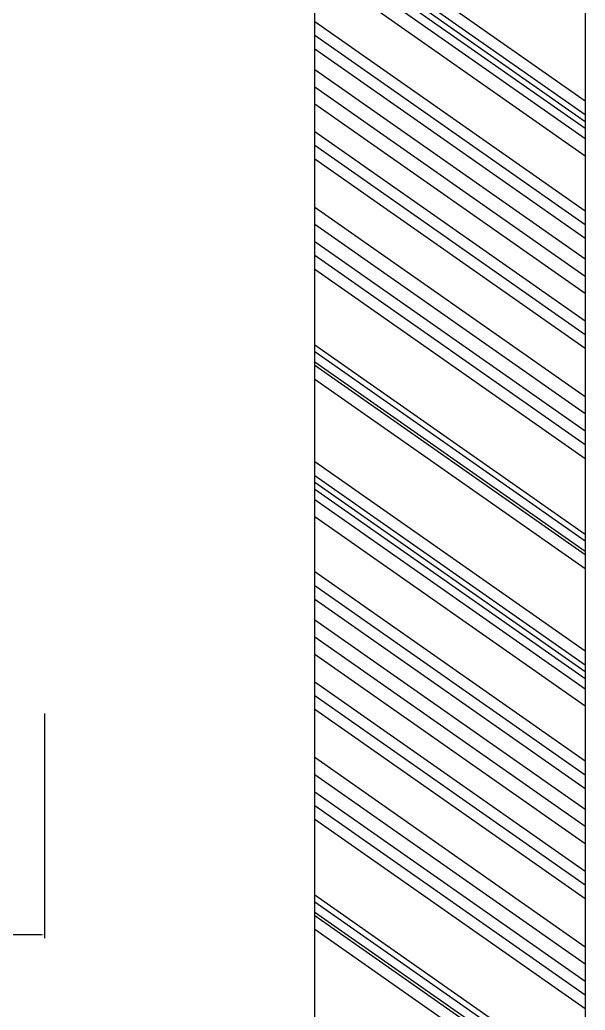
# Model space of a CAD drawing. Header units: millimetres. Extents: x 9612 to 23319, y 1863 to 14354.
# Drawn here: x 11739.6 to 11771, y 8693.6 to 8748.5 of the extents above; entities that cross this region are included whole.
import ezdxf

# ---------------------------------------------------------------- set-up
doc = ezdxf.new("R2010")
doc.units = ezdxf.units.MM
doc.header["$MEASUREMENT"] = 0
doc.styles.get("Standard").update_dxf_attribs({"font": 'arial.ttf'})
doc.dimstyles.get("Standard").update_dxf_attribs({"dimtxt": 0.18, "dimasz": 0.18, "dimexe": 0.18, "dimexo": 0.0625, "dimgap": 0.09, "dimtad": 0, "dimtih": 1, "dimtoh": 1, "dimdec": 4, "dimzin": 0, "dimdsep": 46, "dimtxsty": 'Standard', "dimcen": 0.09, "dimadec": 0, "dimazin": 0, "dimtfac": 1, "dimtdec": 4, "dimtofl": 0, "dimtmove": 0, "dimatfit": 3, "dimfxl": 1, "dimtolj": 1, "dimtzin": 0, "dimarcsym": 0})

# ---------------------------------------------------------------- blocks, each defined once
blk = doc.blocks.new('*D88')
at = {"color": 0, "lineweight": -2, "transparency": 16777216}
for p, q in [((11620.695, 8710.021), (11620.695, 8697.564)), ((11740.959, 8710.021), (11740.959, 8697.564)), ((11620.875, 8697.744), (11680.232, 8697.744)), ((11740.779, 8697.744), (11681.422, 8697.744))]:
    blk.add_line(p, q, dxfattribs=at)
at = {"color": 0, "transparency": 16777216}
for points in [[(11620.875, 8697.774), (11620.875, 8697.714), (11620.695, 8697.744)], [(11740.779, 8697.774), (11740.779, 8697.714), (11740.959, 8697.744)]]:
    blk.add_solid(points, dxfattribs=at)
at = {"layer": 'Defpoints', "color": 0, "transparency": 16777216}
for p in [(11620.695, 8710.084), (11740.959, 8710.084), (11620.695, 8697.744)]:
    blk.add_point(p, dxfattribs=at)
at = {"color": 0, "transparency": 16777216, "insert": (11680.827, 8697.744), "char_height": 0.18, "attachment_point": 5}
blk.add_mtext('\\A1;120.2646', dxfattribs=at)
blk = doc.blocks.new('ijkkkkkkkkk')
at = {"linetype": 'Continuous'}
for p, q in [((1280.61422, 645.43465), (1280.61422, 827.91424)), ((1295.61422, 827.91424), (1295.61422, 658.83618)), ((1280.61422, 803.26162), (1295.61422, 792.75851)), ((1280.61422, 802.49864), (1295.61422, 791.99552)), ((1280.61422, 802.11714), (1295.61422, 791.61403)), ((1280.61422, 801.73565), (1295.61422, 791.23254)), ((1280.61422, 801.16341), (1295.61422, 790.6603)), ((1280.61422, 800.20968), (1295.61422, 789.70657)), ((1280.61422, 797.15775), (1295.61422, 786.65463)), ((1280.61422, 796.39476), (1295.61422, 785.89165)), ((1280.61422, 795.63178), (1295.61422, 785.12867)), ((1280.61422, 794.4873), (1295.61422, 783.98419)), ((1280.61422, 793.53357), (1295.61422, 783.03046)), ((1280.61422, 792.57984), (1295.61422, 782.07673)), ((1280.61422, 791.05387), (1295.61422, 780.55076)), ((1280.61422, 790.29089), (1295.61422, 779.78778)), ((1280.61422, 789.52791), (1295.61422, 779.02479)), ((1280.61422, 786.85746), (1295.61422, 776.35435)), ((1280.61422, 785.90373), (1295.61422, 775.40062)), ((1280.61422, 784.95), (1295.61422, 774.44689)), ((1280.61422, 784.95), (1295.61422, 774.44689)), ((1280.61422, 784.18702), (1295.61422, 773.6839)), ((1280.61422, 783.42403), (1295.61422, 772.92092)), ((1280.61422, 779.22762), (1295.61422, 768.72451)), ((1280.61422, 778.84613), (1295.61422, 768.34302)), ((1280.61422, 778.27389), (1295.61422, 767.77078)), ((1280.61422, 778.08314), (1295.61422, 767.58003)), ((1280.61422, 777.32016), (1295.61422, 766.81705)), ((1280.61422, 777.32016), (1295.61422, 766.81705)), ((1280.61422, 772.74226), (1295.61422, 762.23914)), ((1280.61422, 771.97927), (1295.61422, 761.47616)), ((1280.61422, 771.59778), (1295.61422, 761.09467)), ((1280.61422, 771.21629), (1295.61422, 760.71317)), ((1280.61422, 770.64405), (1295.61422, 760.14094)), ((1280.61422, 769.69032), (1295.61422, 759.18721)), ((1280.61422, 766.63838), (1295.61422, 756.13527)), ((1280.61422, 765.8754), (1295.61422, 755.37229)), ((1280.61422, 765.11241), (1295.61422, 754.6093)), ((1280.61422, 763.96794), (1295.61422, 753.46482)), ((1280.61422, 763.01421), (1295.61422, 752.51109)), ((1280.61422, 762.06048), (1295.61422, 751.55736)), ((1280.61422, 760.53451), (1295.61422, 750.0314)), ((1280.61422, 759.77153), (1295.61422, 749.26841)), ((1280.61422, 759.00854), (1295.61422, 748.50543)), ((1280.61422, 756.3381), (1295.61422, 745.83498)), ((1280.61422, 755.38437), (1295.61422, 744.88125)), ((1280.61422, 754.43064), (1295.61422, 743.92752)), ((1280.61422, 754.43064), (1295.61422, 743.92752)), ((1280.61422, 753.66765), (1295.61422, 743.16454)), ((1280.61422, 752.90467), (1295.61422, 742.40156)), ((1280.61422, 748.70826), (1295.61422, 738.20514)), ((1280.61422, 748.32676), (1295.61422, 737.82365)), ((1280.61422, 747.75453), (1295.61422, 737.25141)), ((1280.61422, 747.56378), (1295.61422, 737.06067)), ((1280.61422, 746.8008), (1295.61422, 736.29768)), ((1280.61422, 746.8008), (1295.61422, 736.29768))]:
    blk.add_line(p, q, dxfattribs=at)
dim = blk.add_linear_dim(base=(1145.34958, 746.49045), p1=(1265.61422, 758.82988), p2=(1145.34958, 758.82988), angle=180, dimstyle='Standard')
dim.commit()
dim.dimension.update_dxf_attribs({"geometry": '*D88', "text_midpoint": (1205.4819, 746.49045), "insert": (-10475.34511, -7951.25402)})

msp = doc.modelspace()

# ---------------------------------------------------------------- block references
msp.add_blockref('ijkkkkkkkkk', (10475.34511, 7951.25402))

doc.saveas('drawing.dxf')
